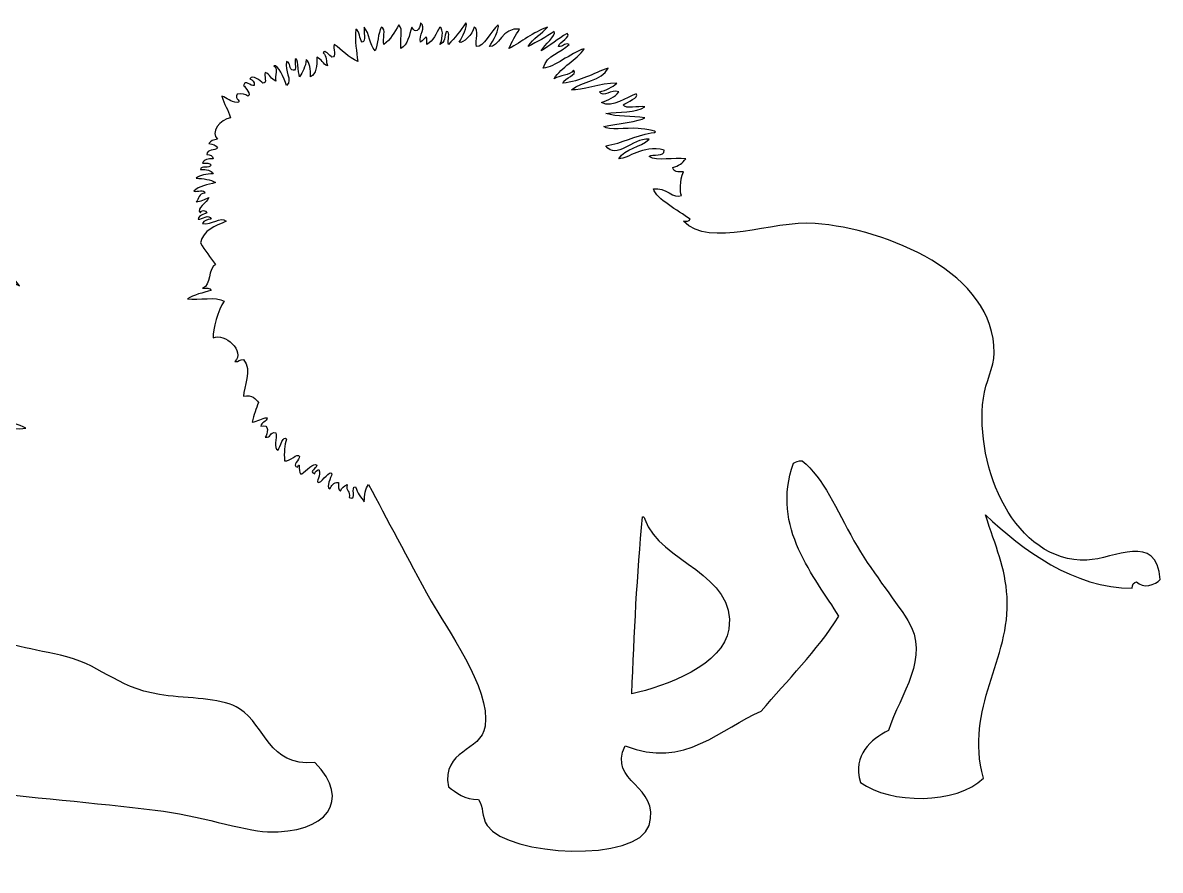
# Model space of a CAD drawing. Header units: centimetres. Extents: x -64 to 65, y -66 to 66.
# Drawn here: x 38.03 to 44.93, y 0.46 to 5.6 of the extents above; entities that cross this region are included whole.
import ezdxf

# ---------------------------------------------------------------- set-up
doc = ezdxf.new("R2010")
doc.units = ezdxf.units.CM
doc.header["$MEASUREMENT"] = 0
doc.layers.add('Layer 1', color=7, linetype='Continuous')

msp = doc.modelspace()

# ---------------------------------------------------------------- linework, layer by layer
at = {"layer": 'Layer 1'}
for points, knots in [([(39.85091, 5.42084), (39.85504, 5.44867), (39.89142, 5.40213), (39.90327, 5.39465), (39.90327, 5.39465), (39.93222, 5.39632), (39.90885, 5.45021), (39.91639, 5.47323), (39.91639, 5.47323), (39.96486, 5.43875), (40.00331, 5.3943), (40.06046, 5.36848), (40.06046, 5.36848), (40.05287, 5.43074), (40.04154, 5.48926), (40.04739, 5.56496), (40.04739, 5.56496), (40.07554, 5.55387), (40.06848, 5.50749), (40.08665, 5.48635), (40.08665, 5.48635), (40.11594, 5.49199), (40.09192, 5.55088), (40.09972, 5.57803), (40.09972, 5.57803), (40.13031, 5.53874), (40.13258, 5.47116), (40.16526, 5.43394), (40.16526, 5.43394), (40.18608, 5.47418), (40.18029, 5.54115), (40.20452, 5.57803), (40.20452, 5.57803), (40.23407, 5.56827), (40.20963, 5.50453), (40.21764, 5.47323), (40.21764, 5.47323), (40.25889, 5.50186), (40.28394, 5.5466), (40.30927, 5.59113), (40.30927, 5.59113), (40.3393, 5.56872), (40.31414, 5.49117), (40.32239, 5.44706), (40.32239, 5.44706), (40.36311, 5.47185), (40.37308, 5.52736), (40.38787, 5.57806), (40.38787, 5.57806), (40.40711, 5.5366), (40.44047, 5.55763), (40.44026, 5.60425), (40.44026, 5.60425), (40.48037, 5.57581), (40.42775, 5.53048), (40.44026, 5.48635), (40.44026, 5.48635), (40.47069, 5.5041), (40.48249, 5.55308), (40.47952, 5.47323), (40.47952, 5.47323), (40.51947, 5.49445), (40.53532, 5.53972), (40.55813, 5.57803), (40.55813, 5.57803), (40.5852, 5.56676), (40.57197, 5.48683), (40.55813, 5.47323), (40.55813, 5.47323), (40.58985, 5.4808), (40.58729, 5.52271), (40.59745, 5.55184), (40.59745, 5.55184), (40.62634, 5.55017), (40.60298, 5.49625), (40.61052, 5.47323), (40.61052, 5.47323), (40.65113, 5.51122), (40.68431, 5.5566), (40.71532, 5.60423), (40.71532, 5.60423), (40.7336, 5.58505), (40.69185, 5.5148), (40.67606, 5.48633), (40.67606, 5.48633), (40.69699, 5.47477), (40.7575, 5.53533), (40.76774, 5.57801), (40.76774, 5.57801), (40.7974, 5.56407), (40.77271, 5.49567), (40.78081, 5.46011), (40.78081, 5.46011), (40.82343, 5.45278), (40.86918, 5.55486), (40.91181, 5.59108), (40.91181, 5.59108), (40.92298, 5.57047), (40.88133, 5.49104), (40.85942, 5.46011), (40.85942, 5.46011), (40.9139, 5.44958), (40.93848, 5.58166), (41.04278, 5.56491), (41.04278, 5.56491), (41.01616, 5.53038), (40.99777, 5.48768), (40.9773, 5.44701), (40.9773, 5.44701), (41.05765, 5.48889), (41.12216, 5.5466), (41.21304, 5.57801), (41.21304, 5.57801), (41.17677, 5.5357), (41.12327, 5.51059), (41.09517, 5.46011), (41.09517, 5.46011), (41.14978, 5.48847), (41.20394, 5.51723), (41.25231, 5.55179), (41.25231, 5.55179), (41.2662, 5.52422), (41.19333, 5.47149), (41.17376, 5.43389), (41.17376, 5.43389), (41.22961, 5.46532), (41.27449, 5.50776), (41.3309, 5.53867), (41.3309, 5.53867), (41.3591, 5.51801), (41.28259, 5.49181), (41.27851, 5.46009), (41.27851, 5.46009), (41.31007, 5.45475), (41.30703, 5.48403), (41.34405, 5.47319), (41.34405, 5.47319), (41.29465, 5.42213), (41.2067, 5.40972), (41.18686, 5.3291), (41.18686, 5.3291), (41.25409, 5.33193), (41.34958, 5.41948), (41.43573, 5.447), (41.43573, 5.447), (41.38736, 5.37315), (41.29844, 5.33979), (41.25232, 5.26362), (41.25232, 5.26362), (41.28605, 5.28661), (41.34694, 5.28254), (41.37024, 5.31601), (41.37024, 5.31601), (41.40016, 5.28939), (41.3132, 5.26902), (41.3047, 5.2374), (41.3047, 5.2374), (41.41553, 5.24883), (41.48954, 5.29704), (41.57976, 5.32908), (41.57976, 5.32908), (41.54105, 5.24992), (41.42426, 5.24886), (41.35709, 5.19811), (41.35709, 5.19811), (41.41786, 5.19001), (41.53394, 5.23944), (41.63215, 5.2374), (41.63215, 5.2374), (41.60477, 5.2124), (41.56958, 5.19517), (41.52735, 5.18501), (41.52735, 5.18501), (41.55468, 5.14598), (41.59625, 5.20242), (41.64527, 5.18501), (41.64527, 5.18501), (41.62164, 5.15186), (41.58092, 5.1358), (41.54047, 5.11953), (41.54047, 5.11953), (41.61048, 5.08482), (41.69028, 5.15281), (41.75002, 5.17192), (41.75002, 5.17192), (41.77426, 5.15102), (41.69483, 5.12302), (41.67141, 5.10641), (41.67141, 5.10641), (41.68961, 5.07654), (41.76256, 5.10152), (41.80241, 5.09331), (41.80241, 5.09331), (41.74883, 5.05524), (41.64676, 5.0655), (41.56667, 5.05402), (41.56667, 5.05402), (41.63157, 5.03161), (41.72672, 5.03947), (41.80241, 5.02785), (41.80241, 5.02785), (41.7777, 5.00422), (41.62863, 4.99226), (41.55354, 4.97546), (41.55354, 4.97546), (41.5859, 4.94694), (41.68729, 4.9693), (41.76309, 4.96236), (41.76309, 4.96236), (41.8032, 4.95868), (41.92081, 4.94143), (41.8417, 4.93617), (41.8417, 4.93617), (41.74134, 4.9186), (41.66797, 4.87415), (41.56667, 4.85756), (41.56667, 4.85756), (41.63379, 4.76615), (41.72283, 4.90593), (41.82861, 4.89685), (41.82861, 4.89685), (41.77844, 4.84661), (41.68179, 4.8428), (41.64525, 4.77898), (41.64525, 4.77898), (41.70576, 4.77803), (41.78421, 4.86494), (41.92028, 4.83139), (41.92028, 4.83139), (41.9242, 4.78376), (41.85046, 4.81387), (41.8286, 4.79207), (41.8286, 4.79207), (41.87686, 4.7618), (41.98121, 4.78755), (42.05122, 4.77897), (42.05122, 4.77897), (42.03397, 4.75262), (42.00823, 4.73465), (41.97267, 4.72661), (41.97267, 4.72661), (41.97458, 4.69796), (42.00564, 4.69848), (42.03815, 4.70042), (42.03815, 4.70042), (42.01201, 4.64221), (42.01852, 4.57649), (42.02503, 4.55635), (42.02503, 4.55635), (41.97981, 4.52904), (41.93139, 4.6107), (41.8548, 4.59564), (41.8548, 4.59564), (41.87536, 4.53307), (42.00416, 4.4657), (42.07742, 4.41226), (42.07742, 4.41226), (42.0753, 4.39691), (42.05355, 4.4012), (42.03816, 4.39914), (42.03816, 4.39914), (42.20173, 4.23208), (42.57167, 4.4065), (42.83712, 4.38604), (42.83712, 4.38604), (43.2699, 4.35268), (43.92977, 4.08584), (43.92424, 3.60017), (43.92424, 3.60017), (43.92316, 3.50907), (43.87193, 3.42726), (43.8587, 3.32511), (43.8587, 3.32511), (43.80404, 2.90342), (44.04928, 2.32752), (44.4874, 2.34276), (44.4874, 2.34276), (44.65348, 2.34855), (44.91253, 2.51659), (44.93275, 2.22489), (44.93275, 2.22489), (44.90277, 2.19028), (44.82681, 2.16787), (44.78868, 2.21179), (44.78868, 2.21179), (44.77257, 2.20605), (44.76175, 2.19502), (44.76249, 2.17247), (44.76249, 2.17247), (44.40829, 2.17168), (44.09643, 2.40525), (43.87185, 2.61782), (43.87185, 2.61782), (43.93408, 2.42092), (43.99152, 2.30008), (44.00279, 2.12009), (44.00279, 2.12009), (44.02666, 1.73933), (43.74233, 1.44876), (43.85872, 1.01987), (43.85872, 1.01987), (43.69904, 0.8575), (43.29047, 0.86168), (43.11215, 0.99368), (43.11215, 0.99368), (43.06228, 1.15981), (43.17639, 1.2562), (43.28244, 1.30803), (43.28244, 1.30803), (43.35499, 1.53126), (43.53943, 1.75338), (43.40036, 1.97602), (43.40036, 1.97602), (43.31194, 2.11744), (43.17277, 2.28061), (43.07289, 2.4606), (43.07289, 2.4606), (42.96835, 2.64893), (42.88617, 2.84372), (42.75854, 2.94521), (42.75854, 2.94521), (42.73116, 2.95077), (42.72385, 2.93627), (42.70615, 2.93211), (42.70615, 2.93211), (42.56449, 2.53801), (42.83812, 2.24028), (42.98121, 2.00221), (42.98121, 2.00221), (42.84633, 1.78779), (42.66876, 1.61605), (42.50972, 1.42589), (42.50972, 1.42589), (42.27551, 1.32897), (42.03852, 1.06746), (41.68451, 1.21631), (41.68451, 1.21631), (41.57254, 0.99107), (41.90306, 0.97842), (41.82863, 0.7317), (41.82863, 0.7317), (41.76087, 0.50717), (40.97519, 0.54263), (40.84626, 0.7317), (40.84626, 0.7317), (40.80885, 0.78663), (40.82599, 0.84735), (40.79387, 0.88889), (40.79387, 0.88889), (40.70722, 0.8895), (40.66018, 0.92982), (40.61051, 0.96747), (40.61051, 0.96747), (40.56881, 1.19467), (40.80921, 1.17676), (40.83318, 1.33421), (40.83318, 1.33421), (40.86842, 1.56583), (40.59201, 1.93839), (40.50571, 2.09386), (40.50571, 2.09386), (40.35622, 2.36318), (40.23684, 2.59464), (40.1259, 2.80112), (40.1259, 2.80112), (40.10648, 2.77688), (40.10084, 2.73889), (40.09971, 2.69637), (40.09971, 2.69637), (40.07899, 2.72365), (40.05703, 2.74971), (40.04735, 2.78802), (40.04735, 2.78802), (40.0101, 2.79032), (40.06317, 2.70237), (40.00803, 2.72254), (40.00803, 2.72254), (40.01753, 2.76262), (39.98543, 2.76106), (39.99496, 2.80112), (39.99496, 2.80112), (39.9761, 2.79379), (39.96297, 2.78069), (39.95564, 2.76186), (39.95564, 2.76186), (39.93786, 2.76591), (39.94479, 2.79467), (39.94257, 2.81422), (39.94257, 2.81422), (39.90981, 2.81644), (39.90159, 2.79409), (39.89018, 2.77496), (39.89018, 2.77496), (39.86367, 2.78565), (39.89846, 2.84396), (39.90325, 2.86664), (39.90325, 2.86664), (39.88661, 2.89082), (39.8507, 2.82402), (39.8247, 2.81425), (39.8247, 2.81425), (39.79959, 2.81573), (39.84005, 2.85814), (39.8247, 2.89286), (39.8247, 2.89286), (39.81303, 2.88704), (39.80123, 2.88132), (39.79851, 2.86667), (39.79851, 2.86667), (39.75835, 2.87953), (39.81354, 2.9016), (39.81158, 2.91906), (39.81158, 2.91906), (39.79618, 2.93782), (39.74363, 2.88297), (39.7199, 2.86667), (39.7199, 2.86667), (39.69267, 2.85495), (39.71633, 2.95589), (39.69371, 2.90596), (39.69371, 2.90596), (39.65815, 2.91787), (39.70705, 2.95184), (39.70683, 2.97147), (39.70683, 2.97147), (39.69045, 2.99952), (39.65315, 2.93885), (39.6151, 2.94522), (39.6151, 2.94522), (39.61251, 2.99586), (39.61462, 3.04174), (39.62822, 3.07622), (39.62822, 3.07622), (39.60795, 3.10816), (39.59049, 3.02764), (39.57583, 3.01074), (39.57583, 3.01074), (39.54628, 3.0205), (39.57072, 3.08419), (39.56271, 3.11554), (39.56271, 3.11554), (39.52241, 3.12528), (39.53755, 3.07956), (39.49723, 3.08932), (39.49723, 3.08932), (39.51366, 3.10456), (39.52721, 3.17478), (39.47104, 3.15483), (39.47104, 3.15483), (39.4749, 3.18153), (39.50649, 3.18049), (39.51036, 3.20719), (39.51036, 3.20719), (39.47327, 3.20502), (39.45578, 3.18319), (39.41863, 3.18102), (39.41863, 3.18102), (39.4285, 3.22359), (39.44234, 3.26209), (39.45795, 3.29889), (39.45795, 3.29889), (39.43755, 3.32217), (39.42109, 3.34937), (39.36627, 3.33818), (39.36627, 3.33818), (39.36675, 3.39028), (39.42212, 3.49497), (39.36627, 3.56083), (39.36627, 3.56083), (39.34275, 3.5625), (39.33862, 3.54482), (39.31388, 3.54773), (39.31388, 3.54773), (39.37947, 3.60813), (39.25083, 3.72595), (39.18294, 3.6918), (39.18294, 3.6918), (39.17802, 3.74067), (39.21189, 3.86341), (39.24842, 3.91447), (39.24842, 3.91447), (39.20011, 3.94479), (39.09576, 3.91902), (39.02575, 3.92762), (39.02575, 3.92762), (39.06414, 3.95463), (39.12015, 3.96413), (39.16982, 3.97998), (39.16982, 3.97998), (39.1658, 3.99773), (39.13701, 3.99088), (39.11743, 3.99308), (39.11743, 3.99308), (39.17376, 4.01097), (39.14775, 4.11114), (39.19604, 4.13717), (39.19604, 4.13717), (39.16339, 4.17874), (39.13347, 4.22305), (39.10436, 4.26814), (39.10436, 4.26814), (39.12156, 4.34696), (39.19501, 4.36955), (39.2615, 4.39911), (39.2615, 4.39911), (39.22605, 4.43369), (39.17458, 4.37315), (39.11743, 4.38601), (39.11743, 4.38601), (39.12606, 4.4036), (39.14545, 4.41038), (39.16982, 4.4122), (39.16982, 4.4122), (39.15659, 4.44906), (39.1142, 4.4086), (39.09121, 4.4122), (39.09121, 4.4122), (39.09489, 4.43913), (39.12619, 4.43831), (39.1436, 4.45149), (39.1436, 4.45149), (39.14061, 4.46816), (39.10452, 4.46866), (39.10434, 4.45149), (39.10434, 4.45149), (39.07582, 4.47668), (39.14686, 4.51301), (39.15673, 4.54317), (39.15673, 4.54317), (39.13223, 4.53269), (39.10868, 4.52129), (39.07812, 4.51698), (39.07812, 4.51698), (39.09765, 4.53233), (39.09352, 4.5714), (39.13051, 4.56937), (39.13051, 4.56937), (39.13273, 4.59776), (39.08405, 4.5753), (39.06497, 4.58244), (39.06497, 4.58244), (39.09421, 4.61435), (39.15048, 4.61919), (39.19597, 4.63483), (39.19597, 4.63483), (39.16755, 4.65444), (39.12223, 4.65716), (39.0781, 4.66102), (39.0781, 4.66102), (39.10228, 4.68047), (39.14028, 4.6861), (39.1829, 4.68721), (39.1829, 4.68721), (39.17081, 4.71007), (39.14186, 4.71613), (39.10429, 4.7134), (39.10429, 4.7134), (39.1076, 4.7406), (39.16181, 4.71697), (39.16977, 4.73959), (39.16977, 4.73959), (39.16575, 4.75734), (39.13696, 4.75044), (39.11738, 4.75269), (39.11738, 4.75269), (39.12849, 4.77211), (39.15035, 4.78084), (39.18292, 4.77886), (39.18292, 4.77886), (39.17718, 4.79497), (39.16612, 4.80577), (39.1436, 4.80505), (39.1436, 4.80505), (39.14495, 4.83865), (39.19239, 4.82611), (39.20908, 4.84434), (39.20908, 4.84434), (39.20045, 4.86193), (39.18106, 4.86873), (39.15672, 4.87056), (39.15672, 4.87056), (39.16529, 4.88813), (39.18469, 4.89493), (39.20908, 4.89673), (39.20908, 4.89673), (39.16267, 4.93581), (39.22448, 5.01936), (39.28769, 5.02773), (39.28769, 5.02773), (39.27425, 5.07541), (39.24644, 5.10872), (39.2353, 5.1587), (39.2353, 5.1587), (39.26811, 5.14783), (39.28671, 5.12282), (39.32698, 5.11941), (39.32698, 5.11941), (39.36077, 5.12259), (39.30899, 5.14195), (39.32698, 5.1718), (39.32698, 5.1718), (39.35735, 5.17595), (39.37725, 5.16968), (39.39252, 5.1587), (39.39252, 5.1587), (39.41623, 5.16262), (39.37924, 5.21379), (39.36633, 5.22421), (39.36633, 5.22421), (39.37739, 5.26257), (39.4085, 5.21635), (39.43181, 5.22421), (39.43181, 5.22421), (39.43237, 5.24659), (39.42205, 5.2581), (39.40562, 5.26347), (39.40562, 5.26347), (39.41993, 5.29355), (39.46991, 5.25043), (39.48423, 5.23728), (39.48423, 5.23728), (39.51265, 5.23506), (39.49018, 5.28371), (39.4973, 5.30279), (39.4973, 5.30279), (39.52773, 5.29393), (39.53238, 5.25924), (39.56278, 5.2504), (39.56278, 5.2504), (39.55497, 5.27755), (39.579, 5.33644), (39.54971, 5.3421), (39.54971, 5.3421), (39.57535, 5.35406), (39.61395, 5.26706), (39.62832, 5.22423), (39.62832, 5.22423), (39.66748, 5.26005), (39.6108, 5.31078), (39.62832, 5.3683), (39.62832, 5.3683), (39.65525, 5.36468), (39.64062, 5.31948), (39.66758, 5.31591), (39.66758, 5.31591), (39.696, 5.31369), (39.67353, 5.36234), (39.6807, 5.38139), (39.6807, 5.38139), (39.69853, 5.40676), (39.69615, 5.30172), (39.70689, 5.27661), (39.70689, 5.27661), (39.72462, 5.30688), (39.74451, 5.335), (39.74615, 5.38139), (39.74615, 5.38139), (39.76888, 5.36043), (39.77451, 5.32241), (39.77234, 5.27661), (39.77234, 5.27661), (39.8079, 5.29346), (39.81203, 5.3417), (39.8116, 5.39448), (39.8116, 5.39448), (39.84203, 5.38562), (39.84668, 5.35096), (39.87714, 5.34212), (39.87714, 5.34212), (39.86511, 5.36522), (39.87255, 5.40763), (39.85091, 5.42084)], [0, 0, 0, 0, 0.0059172, 0.0059172, 0.0059172, 0.0059172, 0.0118343, 0.0118343, 0.0118343, 0.0118343, 0.0177515, 0.0177515, 0.0177515, 0.0177515, 0.0236686, 0.0236686, 0.0236686, 0.0236686, 0.0295858, 0.0295858, 0.0295858, 0.0295858, 0.035503, 0.035503, 0.035503, 0.035503, 0.0414201, 0.0414201, 0.0414201, 0.0414201, 0.0473373, 0.0473373, 0.0473373, 0.0473373, 0.0532544, 0.0532544, 0.0532544, 0.0532544, 0.0591716, 0.0591716, 0.0591716, 0.0591716, 0.0650888, 0.0650888, 0.0650888, 0.0650888, 0.0710059, 0.0710059, 0.0710059, 0.0710059, 0.0769231, 0.0769231, 0.0769231, 0.0769231, 0.0828402, 0.0828402, 0.0828402, 0.0828402, 0.0887574, 0.0887574, 0.0887574, 0.0887574, 0.0946746, 0.0946746, 0.0946746, 0.0946746, 0.1005917, 0.1005917, 0.1005917, 0.1005917, 0.1065089, 0.1065089, 0.1065089, 0.1065089, 0.112426, 0.112426, 0.112426, 0.112426, 0.1183432, 0.1183432, 0.1183432, 0.1183432, 0.1242604, 0.1242604, 0.1242604, 0.1242604, 0.1301775, 0.1301775, 0.1301775, 0.1301775, 0.1360947, 0.1360947, 0.1360947, 0.1360947, 0.1420118, 0.1420118, 0.1420118, 0.1420118, 0.147929, 0.147929, 0.147929, 0.147929, 0.1538462, 0.1538462, 0.1538462, 0.1538462, 0.1597633, 0.1597633, 0.1597633, 0.1597633, 0.1656805, 0.1656805, 0.1656805, 0.1656805, 0.1715976, 0.1715976, 0.1715976, 0.1715976, 0.1775148, 0.1775148, 0.1775148, 0.1775148, 0.183432, 0.183432, 0.183432, 0.183432, 0.1893491, 0.1893491, 0.1893491, 0.1893491, 0.1952663, 0.1952663, 0.1952663, 0.1952663, 0.2011834, 0.2011834, 0.2011834, 0.2011834, 0.2071006, 0.2071006, 0.2071006, 0.2071006, 0.2130178, 0.2130178, 0.2130178, 0.2130178, 0.2189349, 0.2189349, 0.2189349, 0.2189349, 0.2248521, 0.2248521, 0.2248521, 0.2248521, 0.2307692, 0.2307692, 0.2307692, 0.2307692, 0.2366864, 0.2366864, 0.2366864, 0.2366864, 0.2426036, 0.2426036, 0.2426036, 0.2426036, 0.2485207, 0.2485207, 0.2485207, 0.2485207, 0.2544379, 0.2544379, 0.2544379, 0.2544379, 0.260355, 0.260355, 0.260355, 0.260355, 0.2662722, 0.2662722, 0.2662722, 0.2662722, 0.2721893, 0.2721893, 0.2721893, 0.2721893, 0.2781065, 0.2781065, 0.2781065, 0.2781065, 0.2840237, 0.2840237, 0.2840237, 0.2840237, 0.2899408, 0.2899408, 0.2899408, 0.2899408, 0.295858, 0.295858, 0.295858, 0.295858, 0.3017751, 0.3017751, 0.3017751, 0.3017751, 0.3076923, 0.3076923, 0.3076923, 0.3076923, 0.3136095, 0.3136095, 0.3136095, 0.3136095, 0.3195266, 0.3195266, 0.3195266, 0.3195266, 0.3254438, 0.3254438, 0.3254438, 0.3254438, 0.3313609, 0.3313609, 0.3313609, 0.3313609, 0.3372781, 0.3372781, 0.3372781, 0.3372781, 0.3431953, 0.3431953, 0.3431953, 0.3431953, 0.3491124, 0.3491124, 0.3491124, 0.3491124, 0.3550296, 0.3550296, 0.3550296, 0.3550296, 0.3609467, 0.3609467, 0.3609467, 0.3609467, 0.3668639, 0.3668639, 0.3668639, 0.3668639, 0.3727811, 0.3727811, 0.3727811, 0.3727811, 0.3786982, 0.3786982, 0.3786982, 0.3786982, 0.3846154, 0.3846154, 0.3846154, 0.3846154, 0.3905325, 0.3905325, 0.3905325, 0.3905325, 0.3964497, 0.3964497, 0.3964497, 0.3964497, 0.4023669, 0.4023669, 0.4023669, 0.4023669, 0.408284, 0.408284, 0.408284, 0.408284, 0.4142012, 0.4142012, 0.4142012, 0.4142012, 0.4201183, 0.4201183, 0.4201183, 0.4201183, 0.4260355, 0.4260355, 0.4260355, 0.4260355, 0.4319527, 0.4319527, 0.4319527, 0.4319527, 0.4378698, 0.4378698, 0.4378698, 0.4378698, 0.443787, 0.443787, 0.443787, 0.443787, 0.4497041, 0.4497041, 0.4497041, 0.4497041, 0.4556213, 0.4556213, 0.4556213, 0.4556213, 0.4615385, 0.4615385, 0.4615385, 0.4615385, 0.4674556, 0.4674556, 0.4674556, 0.4674556, 0.4733728, 0.4733728, 0.4733728, 0.4733728, 0.4792899, 0.4792899, 0.4792899, 0.4792899, 0.4852071, 0.4852071, 0.4852071, 0.4852071, 0.4911243, 0.4911243, 0.4911243, 0.4911243, 0.4970414, 0.4970414, 0.4970414, 0.4970414, 0.5029586, 0.5029586, 0.5029586, 0.5029586, 0.5088757, 0.5088757, 0.5088757, 0.5088757, 0.5147929, 0.5147929, 0.5147929, 0.5147929, 0.5207101, 0.5207101, 0.5207101, 0.5207101, 0.5266272, 0.5266272, 0.5266272, 0.5266272, 0.5325444, 0.5325444, 0.5325444, 0.5325444, 0.5384615, 0.5384615, 0.5384615, 0.5384615, 0.5443787, 0.5443787, 0.5443787, 0.5443787, 0.5502959, 0.5502959, 0.5502959, 0.5502959, 0.556213, 0.556213, 0.556213, 0.556213, 0.5621302, 0.5621302, 0.5621302, 0.5621302, 0.5680473, 0.5680473, 0.5680473, 0.5680473, 0.5739645, 0.5739645, 0.5739645, 0.5739645, 0.5798817, 0.5798817, 0.5798817, 0.5798817, 0.5857988, 0.5857988, 0.5857988, 0.5857988, 0.591716, 0.591716, 0.591716, 0.591716, 0.5976331, 0.5976331, 0.5976331, 0.5976331, 0.6035503, 0.6035503, 0.6035503, 0.6035503, 0.6094675, 0.6094675, 0.6094675, 0.6094675, 0.6153846, 0.6153846, 0.6153846, 0.6153846, 0.6213018, 0.6213018, 0.6213018, 0.6213018, 0.6272189, 0.6272189, 0.6272189, 0.6272189, 0.6331361, 0.6331361, 0.6331361, 0.6331361, 0.6390533, 0.6390533, 0.6390533, 0.6390533, 0.6449704, 0.6449704, 0.6449704, 0.6449704, 0.6508876, 0.6508876, 0.6508876, 0.6508876, 0.6568047, 0.6568047, 0.6568047, 0.6568047, 0.6627219, 0.6627219, 0.6627219, 0.6627219, 0.6686391, 0.6686391, 0.6686391, 0.6686391, 0.6745562, 0.6745562, 0.6745562, 0.6745562, 0.6804734, 0.6804734, 0.6804734, 0.6804734, 0.6863905, 0.6863905, 0.6863905, 0.6863905, 0.6923077, 0.6923077, 0.6923077, 0.6923077, 0.6982249, 0.6982249, 0.6982249, 0.6982249, 0.704142, 0.704142, 0.704142, 0.704142, 0.7100592, 0.7100592, 0.7100592, 0.7100592, 0.7159763, 0.7159763, 0.7159763, 0.7159763, 0.7218935, 0.7218935, 0.7218935, 0.7218935, 0.7278107, 0.7278107, 0.7278107, 0.7278107, 0.7337278, 0.7337278, 0.7337278, 0.7337278, 0.739645, 0.739645, 0.739645, 0.739645, 0.7455621, 0.7455621, 0.7455621, 0.7455621, 0.7514793, 0.7514793, 0.7514793, 0.7514793, 0.7573964, 0.7573964, 0.7573964, 0.7573964, 0.7633136, 0.7633136, 0.7633136, 0.7633136, 0.7692308, 0.7692308, 0.7692308, 0.7692308, 0.7751479, 0.7751479, 0.7751479, 0.7751479, 0.7810651, 0.7810651, 0.7810651, 0.7810651, 0.7869822, 0.7869822, 0.7869822, 0.7869822, 0.7928994, 0.7928994, 0.7928994, 0.7928994, 0.7988166, 0.7988166, 0.7988166, 0.7988166, 0.8047337, 0.8047337, 0.8047337, 0.8047337, 0.8106509, 0.8106509, 0.8106509, 0.8106509, 0.816568, 0.816568, 0.816568, 0.816568, 0.8224852, 0.8224852, 0.8224852, 0.8224852, 0.8284024, 0.8284024, 0.8284024, 0.8284024, 0.8343195, 0.8343195, 0.8343195, 0.8343195, 0.8402367, 0.8402367, 0.8402367, 0.8402367, 0.8461538, 0.8461538, 0.8461538, 0.8461538, 0.852071, 0.852071, 0.852071, 0.852071, 0.8579882, 0.8579882, 0.8579882, 0.8579882, 0.8639053, 0.8639053, 0.8639053, 0.8639053, 0.8698225, 0.8698225, 0.8698225, 0.8698225, 0.8757396, 0.8757396, 0.8757396, 0.8757396, 0.8816568, 0.8816568, 0.8816568, 0.8816568, 0.887574, 0.887574, 0.887574, 0.887574, 0.8934911, 0.8934911, 0.8934911, 0.8934911, 0.8994083, 0.8994083, 0.8994083, 0.8994083, 0.9053254, 0.9053254, 0.9053254, 0.9053254, 0.9112426, 0.9112426, 0.9112426, 0.9112426, 0.9171598, 0.9171598, 0.9171598, 0.9171598, 0.9230769, 0.9230769, 0.9230769, 0.9230769, 0.9289941, 0.9289941, 0.9289941, 0.9289941, 0.9349112, 0.9349112, 0.9349112, 0.9349112, 0.9408284, 0.9408284, 0.9408284, 0.9408284, 0.9467456, 0.9467456, 0.9467456, 0.9467456, 0.9526627, 0.9526627, 0.9526627, 0.9526627, 0.9585799, 0.9585799, 0.9585799, 0.9585799, 0.964497, 0.964497, 0.964497, 0.964497, 0.9704142, 0.9704142, 0.9704142, 0.9704142, 0.9763314, 0.9763314, 0.9763314, 0.9763314, 0.9822485, 0.9822485, 0.9822485, 0.9822485, 0.9881657, 0.9881657, 0.9881657, 0.9881657, 1, 1, 1, 1]), ([(36.8531, 4.78097), (36.87279, 4.875), (36.80473, 4.99438), (36.80071, 5.10839), (36.80071, 5.10839), (36.82262, 5.07791), (36.83492, 5.03783), (36.84003, 4.99052), (36.84003, 4.99052), (36.88004, 5.04423), (36.82934, 5.11908), (36.84003, 5.18697), (36.84003, 5.18697), (36.86654, 5.12614), (36.88358, 5.0559), (36.89242, 4.97739), (36.89242, 4.97739), (36.92735, 5.02102), (36.91308, 5.11392), (36.93168, 5.17387), (36.93168, 5.17387), (36.96187, 5.13857), (36.93634, 5.04753), (36.94475, 4.99051), (36.94475, 4.99051), (36.97809, 5.01829), (36.97626, 5.08124), (36.98407, 5.13458), (36.98407, 5.13458), (37.02452, 5.06314), (36.97156, 4.97273), (36.98407, 4.88571), (36.98407, 4.88571), (37.01812, 4.93461), (37.02185, 5.01382), (37.03646, 5.08216), (37.03646, 5.08216), (37.06996, 5.02636), (37.01791, 4.94386), (37.03646, 4.85949), (37.03646, 4.85949), (37.08043, 4.929), (37.08342, 5.03954), (37.10194, 5.13455), (37.10194, 5.13455), (37.12514, 5.16948), (37.11149, 5.05779), (37.11501, 5.02975), (37.11501, 5.02975), (37.13533, 5.0488), (37.1425, 5.08084), (37.1412, 5.12145), (37.1412, 5.12145), (37.16993, 5.0357), (37.11913, 4.91669), (37.11501, 4.8202), (37.11501, 4.8202), (37.17129, 4.90807), (37.20616, 5.01724), (37.24601, 5.12145), (37.24601, 5.12145), (37.27649, 5.0943), (37.2394, 5.02406), (37.23294, 4.99048), (37.23294, 4.99048), (37.27432, 5.02326), (37.29186, 5.07996), (37.31149, 5.13455), (37.31149, 5.13455), (37.338, 5.12383), (37.30321, 5.06549), (37.29842, 5.04285), (37.29842, 5.04285), (37.31197, 5.01764), (37.35036, 5.07722), (37.3639, 5.09524), (37.3639, 5.09524), (37.38086, 5.05169), (37.29424, 4.99933), (37.28529, 4.9381), (37.28529, 4.9381), (37.33035, 4.98909), (37.37469, 5.04081), (37.41629, 5.09524), (37.41629, 5.09524), (37.40343, 5.01192), (37.30307, 4.90294), (37.246, 4.82018), (37.246, 4.82018), (37.28942, 4.82481), (37.30283, 4.85942), (37.32461, 4.88569), (37.32461, 4.88569), (37.34646, 4.86717), (37.29252, 4.81378), (37.28529, 4.78091), (37.28529, 4.78091), (37.34932, 4.83478), (37.39509, 4.90685), (37.44248, 4.97736), (37.44248, 4.97736), (37.41473, 4.86094), (37.26973, 4.7485), (37.27219, 4.55823), (37.27219, 4.55823), (37.34381, 4.70052), (37.39983, 4.85845), (37.50793, 4.96429), (37.50793, 4.96429), (37.51904, 4.90486), (37.44872, 4.81411), (37.41625, 4.75469), (37.41625, 4.75469), (37.4653, 4.76271), (37.53754, 4.86031), (37.58654, 4.91191), (37.58654, 4.91191), (37.59797, 4.86518), (37.50902, 4.80631), (37.48174, 4.75469), (37.48174, 4.75469), (37.52288, 4.76189), (37.60639, 4.83944), (37.65203, 4.88569), (37.65203, 4.88569), (37.67007, 4.85394), (37.59266, 4.80581), (37.57342, 4.76779), (37.57342, 4.76779), (37.61022, 4.7834), (37.64877, 4.79726), (37.69129, 4.80708), (37.69129, 4.80708), (37.64628, 4.7735), (37.59382, 4.74739), (37.53415, 4.7285), (37.53415, 4.7285), (37.55952, 4.6872), (37.69555, 4.7689), (37.67822, 4.7285), (37.67822, 4.7285), (37.61305, 4.71945), (37.57538, 4.68289), (37.50793, 4.67611), (37.50793, 4.67611), (37.57468, 4.6533), (37.66972, 4.7149), (37.7568, 4.7154), (37.7568, 4.7154), (37.6506, 4.65134), (37.53706, 4.59459), (37.41625, 4.54511), (37.41625, 4.54511), (37.541, 4.54273), (37.68155, 4.63774), (37.80921, 4.67611), (37.80921, 4.67611), (37.78661, 4.62446), (37.71385, 4.62298), (37.69129, 4.57133), (37.69129, 4.57133), (37.73722, 4.57779), (37.77657, 4.59083), (37.83541, 4.58445), (37.83541, 4.58445), (37.80493, 4.56252), (37.76482, 4.55024), (37.71749, 4.54513), (37.71749, 4.54513), (37.73842, 4.50928), (37.81634, 4.5305), (37.84849, 4.50587), (37.84849, 4.50587), (37.83873, 4.47629), (37.77502, 4.50074), (37.74369, 4.49275), (37.74369, 4.49275), (37.81738, 4.44592), (37.82219, 4.41099), (37.90088, 4.37488), (37.90088, 4.37488), (37.88114, 4.35181), (37.81179, 4.38983), (37.78301, 4.40107), (37.78301, 4.40107), (37.76674, 4.36681), (37.85691, 4.32696), (37.88781, 4.29632), (37.88781, 4.29632), (37.8586, 4.29801), (37.82352, 4.23994), (37.82227, 4.25698), (37.82227, 4.25698), (37.85172, 4.19464), (37.94826, 4.08622), (38.00563, 4.00814), (38.00563, 4.00814), (37.92419, 4.04463), (37.83008, 4.18176), (37.7306, 4.24391), (37.7306, 4.24391), (37.77105, 4.18829), (37.80646, 4.12768), (37.8616, 4.08672), (37.8616, 4.08672), (37.82361, 4.06246), (37.77945, 4.14387), (37.74368, 4.16533), (37.74368, 4.16533), (37.76178, 4.10903), (37.85742, 4.01724), (37.91397, 3.95578), (37.91397, 3.95578), (37.85005, 3.95319), (37.73868, 4.01608), (37.6651, 4.04746), (37.6651, 4.04746), (37.67822, 3.93387), (37.93868, 3.95435), (37.95331, 3.79859), (37.95331, 3.79859), (37.92188, 3.82394), (37.91325, 3.87212), (37.86163, 3.87717), (37.86163, 3.87717), (37.83078, 3.85807), (37.87774, 3.80706), (37.90089, 3.79859), (37.90089, 3.79859), (37.87406, 3.78978), (37.80395, 3.84971), (37.75682, 3.86407), (37.75682, 3.86407), (37.77547, 3.79964), (37.91509, 3.74308), (37.92711, 3.62833), (37.92711, 3.62833), (37.89398, 3.66074), (37.84763, 3.67987), (37.82231, 3.72001), (37.82231, 3.72001), (37.79731, 3.70673), (37.84805, 3.65945), (37.86163, 3.64143), (37.86163, 3.64143), (37.84038, 3.60857), (37.79858, 3.66469), (37.7699, 3.66762), (37.7699, 3.66762), (37.80173, 3.63394), (37.83904, 3.60573), (37.8747, 3.57592), (37.8747, 3.57592), (37.86208, 3.55579), (37.79842, 3.59484), (37.7699, 3.60214), (37.7699, 3.60214), (37.80033, 3.56706), (37.83951, 3.54073), (37.88782, 3.52351), (37.88782, 3.52351), (37.86358, 3.4835), (37.82554, 3.53862), (37.78302, 3.52351), (37.78302, 3.52351), (37.81067, 3.49007), (37.84731, 3.46562), (37.88782, 3.44493), (37.88782, 3.44493), (37.86271, 3.40815), (37.8195, 3.46295), (37.78302, 3.45805), (37.78302, 3.45805), (37.82657, 3.41429), (37.87893, 3.37928), (37.94016, 3.35325), (37.94016, 3.35325), (37.92275, 3.32002), (37.88203, 3.37246), (37.84848, 3.36632), (37.84848, 3.36632), (37.82827, 3.35785), (37.87531, 3.30684), (37.8878, 3.28777), (37.8878, 3.28777), (37.86952, 3.25369), (37.81999, 3.29732), (37.79607, 3.30087), (37.79607, 3.30087), (37.83126, 3.2007), (37.95347, 3.1876), (38.04494, 3.14373), (38.04494, 3.14373), (37.94723, 3.12907), (37.78774, 3.1658), (37.70439, 3.20921), (37.70439, 3.20921), (37.70439, 3.18738), (37.70439, 3.16558), (37.70439, 3.14373), (37.70439, 3.14373), (37.79308, 3.08833), (37.89166, 3.04284), (37.97942, 2.98654), (37.97942, 2.98654), (37.88443, 2.98773), (37.75484, 3.06745), (37.63887, 3.09134), (37.63887, 3.09134), (37.67927, 3.02681), (37.86258, 2.99204), (37.95327, 2.93418), (37.95327, 2.93418), (37.92237, 2.89989), (37.87059, 2.95553), (37.82227, 2.94728), (37.82227, 2.94728), (37.80497, 2.95358), (37.8215, 2.88722), (37.83539, 2.88177), (37.83539, 2.88177), (37.76506, 2.84677), (37.76538, 2.99483), (37.69127, 2.99967), (37.69127, 2.99967), (37.68936, 2.90151), (37.82205, 2.82491), (37.90087, 2.76387), (37.90087, 2.76387), (37.8628, 2.75678), (37.77575, 2.81314), (37.73058, 2.84248), (37.73058, 2.84248), (37.69137, 2.83388), (37.74309, 2.81449), (37.73058, 2.79009), (37.73058, 2.79009), (37.69804, 2.78808), (37.69002, 2.8107), (37.66504, 2.81628), (37.66504, 2.81628), (37.68954, 2.77527), (37.70499, 2.72526), (37.73058, 2.68531), (37.73058, 2.68531), (37.70992, 2.65711), (37.68372, 2.73362), (37.65197, 2.7377), (37.65197, 2.7377), (37.6715, 2.70481), (37.68462, 2.66552), (37.71745, 2.646), (37.71745, 2.646), (37.68366, 2.6302), (37.64437, 2.72098), (37.59958, 2.7377), (37.59958, 2.7377), (37.61048, 2.70492), (37.63543, 2.68626), (37.63884, 2.646), (37.63884, 2.646), (37.63439, 2.58544), (37.59405, 2.67865), (37.56029, 2.67219), (37.56029, 2.67219), (37.54214, 2.65319), (37.58524, 2.58432), (37.58648, 2.54122), (37.58648, 2.54122), (37.5624, 2.56083), (37.55383, 2.59588), (37.52094, 2.60673), (37.52094, 2.60673), (37.52094, 2.56305), (37.56356, 2.56202), (37.56026, 2.51503), (37.56026, 2.51503), (37.52573, 2.52418), (37.53256, 2.57469), (37.49472, 2.58054), (37.49472, 2.58054), (37.54401, 2.49011), (37.56272, 2.36911), (37.62572, 2.29238), (37.62572, 2.29238), (37.57616, 2.21785), (37.68933, 2.0995), (37.6912, 1.99115), (37.6912, 1.99115), (37.67189, 1.99798), (37.65818, 2.01052), (37.63881, 2.01732), (37.63881, 2.01732), (37.63902, 1.96951), (37.67606, 1.95853), (37.6912, 1.92564), (37.6912, 1.92564), (37.71739, 1.92564), (37.74359, 1.92564), (37.76981, 1.92564), (37.76981, 1.92564), (37.91605, 1.8143), (38.0866, 1.80917), (38.29376, 1.75535), (38.29376, 1.75535), (38.51784, 1.69719), (38.61332, 1.55088), (38.90934, 1.51961), (38.90934, 1.51961), (39.06976, 1.50265), (39.24626, 1.50299), (39.34156, 1.44103), (39.34156, 1.44103), (39.50589, 1.33419), (39.51293, 1.09104), (39.79998, 1.11358), (39.79998, 1.11358), (40.02808, 0.88575), (39.86959, 0.67977), (39.51182, 0.69445), (39.51182, 0.69445), (39.36299, 0.70059), (39.09066, 0.79475), (38.83073, 0.82545), (38.83073, 0.82545), (38.10069, 0.91165), (37.24794, 0.96491), (36.59103, 1.12668), (36.59103, 1.12668), (36.48416, 1.469), (36.07462, 1.13123), (35.72658, 1.12668), (35.72658, 1.12668), (35.72669, 1.09191), (35.72161, 1.05191), (35.73965, 1.03503), (35.73965, 1.03503), (36.09342, 1.01331), (36.48173, 1.02611), (36.46008, 0.62897), (36.46008, 0.62897), (36.44733, 0.62865), (36.44989, 0.61296), (36.44696, 0.6028), (36.44696, 0.6028), (36.32827, 0.46045), (36.13777, 0.54086), (35.97547, 0.57658), (35.97547, 0.57658), (35.48887, 0.68376), (34.86898, 0.63886), (34.40374, 0.77306), (34.40374, 0.77306), (34.34913, 0.81444), (34.34638, 0.90781), (34.35135, 1.00883), (34.35135, 1.00883), (34.21099, 1.07805), (33.89923, 0.97584), (33.81433, 1.10053), (33.81433, 1.10053), (33.49982, 1.11175), (33.17835, 1.20139), (32.87128, 1.13979), (32.87128, 1.13979), (33.42955, 0.85751), (32.45157, 0.66055), (32.0461, 0.62899), (32.0461, 0.62899), (31.85716, 0.61425), (31.66809, 0.65452), (31.57461, 0.69447), (31.57461, 0.69447), (31.57673, 0.70971), (31.57173, 0.71781), (31.56154, 0.72066), (31.56154, 0.72066), (31.58355, 0.89346), (31.79652, 0.9899), (31.99376, 0.96953), (31.99376, 0.96953), (32.16585, 0.95178), (32.39812, 0.82607), (32.62246, 0.93024), (32.62246, 0.93024), (32.4907, 1.00181), (32.35359, 1.02094), (32.2295, 1.07431), (32.2295, 1.07431), (31.92642, 1.2047), (31.54955, 1.47187), (31.66628, 1.99114), (31.66628, 1.99114), (31.72094, 2.23442), (31.88488, 2.38915), (32.03302, 2.63291), (32.03302, 2.63291), (32.17431, 2.86543), (32.27488, 3.12339), (32.41283, 3.24852), (32.41283, 3.24852), (32.56047, 3.38245), (32.86603, 3.2963), (33.10704, 3.314), (33.10704, 3.314), (33.69124, 3.35699), (34.16336, 3.48368), (34.70494, 3.60218), (34.70494, 3.60218), (34.68787, 3.63314), (34.63414, 3.62742), (34.60019, 3.64144), (34.60019, 3.64144), (34.66933, 3.67269), (34.77677, 3.66565), (34.849, 3.69383), (34.849, 3.69383), (34.86223, 3.73323), (34.81984, 3.71703), (34.79661, 3.72), (34.79661, 3.72), (34.80079, 3.75077), (34.83717, 3.74932), (34.849, 3.77239), (34.849, 3.77239), (34.80762, 3.75707), (34.75944, 3.74845), (34.73113, 3.72), (34.73113, 3.72), (34.77629, 3.85285), (35.0063, 3.89341), (35.12409, 4.02125), (35.12409, 4.02125), (35.12002, 4.03906), (35.09128, 4.03212), (35.0717, 4.0344), (35.0717, 4.0344), (35.09641, 4.0498), (35.15769, 4.06155), (35.08477, 4.07366), (35.08477, 4.07366), (35.16264, 4.11806), (35.22844, 4.17452), (35.29437, 4.23082), (35.29437, 4.23082), (35.29659, 4.25924), (35.24791, 4.23677), (35.22889, 4.24394), (35.22889, 4.24394), (35.29665, 4.30712), (35.40232, 4.33244), (35.49083, 4.37491), (35.49083, 4.37491), (35.47466, 4.3937), (35.44577, 4.39973), (35.41222, 4.4011), (35.41222, 4.4011), (35.55221, 4.44444), (35.67897, 4.50111), (35.80518, 4.55826), (35.80518, 4.55826), (35.80338, 4.60448), (35.76766, 4.61684), (35.76586, 4.66304), (35.76586, 4.66304), (35.79314, 4.65537), (35.80819, 4.63552), (35.8314, 4.62378), (35.8314, 4.62378), (35.85082, 4.62947), (35.82624, 4.64053), (35.8314, 4.66304), (35.8314, 4.66304), (35.86654, 4.64584), (35.90101, 4.62788), (35.93615, 4.61065), (35.93615, 4.61065), (35.97536, 4.61928), (35.92364, 4.63867), (35.93615, 4.66304), (35.93615, 4.66304), (35.9837, 4.64947), (36.01497, 4.6196), (36.05402, 4.59756), (36.05402, 4.59756), (36.04399, 4.63989), (36.0178, 4.66609), (35.97547, 4.67614), (35.97547, 4.67614), (36.00637, 4.7104), (36.0581, 4.65476), (36.10641, 4.66304), (36.10641, 4.66304), (36.05614, 4.71757), (35.97282, 4.73903), (35.89686, 4.76782), (35.89686, 4.76782), (35.95584, 4.8088), (36.02248, 4.74546), (36.08022, 4.74163), (36.08022, 4.74163), (36.04471, 4.78034), (35.98957, 4.79942), (35.93615, 4.82021), (35.93615, 4.82021), (36.04844, 4.83884), (36.08112, 4.82153), (36.18502, 4.74163), (36.18502, 4.74163), (36.21092, 4.77267), (36.11536, 4.79365), (36.11954, 4.84643), (36.11954, 4.84643), (36.16306, 4.82447), (36.19045, 4.78634), (36.23741, 4.76782), (36.23741, 4.76782), (36.21529, 4.81124), (36.1896, 4.85101), (36.1588, 4.88572), (36.1588, 4.88572), (36.17973, 4.89728), (36.24029, 4.83672), (36.25048, 4.79404), (36.25048, 4.79404), (36.28866, 4.8124), (36.22728, 4.83918), (36.23741, 4.87262), (36.23741, 4.87262), (36.32578, 4.81253), (36.36682, 4.70517), (36.44696, 4.63685), (36.44696, 4.63685), (36.3959, 4.74737), (36.32697, 4.83992), (36.23741, 4.91194), (36.23741, 4.91194), (36.2571, 4.94742), (36.2939, 4.89106), (36.31602, 4.88572), (36.31602, 4.88572), (36.30171, 4.91945), (36.28289, 4.94866), (36.25048, 4.96433), (36.25048, 4.96433), (36.28387, 4.97539), (36.33967, 4.89668), (36.38148, 4.87263), (36.38148, 4.87263), (36.3677, 4.91996), (36.33171, 4.94515), (36.30287, 4.97741), (36.30287, 4.97741), (36.43029, 4.97379), (36.50771, 4.80686), (36.56481, 4.68925), (36.56481, 4.68925), (36.55711, 4.80823), (36.4363, 4.92738), (36.38145, 5.04287), (36.38145, 5.04287), (36.41907, 5.01379), (36.54557, 4.84994), (36.63026, 4.78096), (36.63026, 4.78096), (36.55919, 4.89761), (36.47326, 4.99937), (36.40764, 5.12151), (36.40764, 5.12151), (36.43741, 5.10328), (36.45833, 5.07621), (36.48625, 5.05603), (36.48625, 5.05603), (36.51109, 5.0573), (36.47807, 5.10715), (36.46006, 5.10842), (36.46006, 5.10842), (36.52578, 5.10847), (36.58833, 4.99237), (36.65649, 4.95123), (36.65649, 4.95123), (36.61236, 5.02433), (36.51623, 5.19555), (36.6041, 5.08223), (36.6041, 5.08223), (36.63966, 5.03643), (36.68739, 4.91972), (36.76129, 4.85956), (36.76129, 4.85956), (36.73742, 4.95796), (36.69678, 5.03953), (36.66961, 5.13462), (36.66961, 5.13462), (36.73332, 5.01917), (36.80307, 4.9099), (36.8531, 4.78097)], [0, 0, 0, 0, 0.0057143, 0.0057143, 0.0057143, 0.0057143, 0.0114286, 0.0114286, 0.0114286, 0.0114286, 0.0171429, 0.0171429, 0.0171429, 0.0171429, 0.0228571, 0.0228571, 0.0228571, 0.0228571, 0.0285714, 0.0285714, 0.0285714, 0.0285714, 0.0342857, 0.0342857, 0.0342857, 0.0342857, 0.04, 0.04, 0.04, 0.04, 0.0457143, 0.0457143, 0.0457143, 0.0457143, 0.0514286, 0.0514286, 0.0514286, 0.0514286, 0.0571429, 0.0571429, 0.0571429, 0.0571429, 0.0628571, 0.0628571, 0.0628571, 0.0628571, 0.0685714, 0.0685714, 0.0685714, 0.0685714, 0.0742857, 0.0742857, 0.0742857, 0.0742857, 0.08, 0.08, 0.08, 0.08, 0.0857143, 0.0857143, 0.0857143, 0.0857143, 0.0914286, 0.0914286, 0.0914286, 0.0914286, 0.0971429, 0.0971429, 0.0971429, 0.0971429, 0.1028571, 0.1028571, 0.1028571, 0.1028571, 0.1085714, 0.1085714, 0.1085714, 0.1085714, 0.1142857, 0.1142857, 0.1142857, 0.1142857, 0.12, 0.12, 0.12, 0.12, 0.1257143, 0.1257143, 0.1257143, 0.1257143, 0.1314286, 0.1314286, 0.1314286, 0.1314286, 0.1371429, 0.1371429, 0.1371429, 0.1371429, 0.1428571, 0.1428571, 0.1428571, 0.1428571, 0.1485714, 0.1485714, 0.1485714, 0.1485714, 0.1542857, 0.1542857, 0.1542857, 0.1542857, 0.16, 0.16, 0.16, 0.16, 0.1657143, 0.1657143, 0.1657143, 0.1657143, 0.1714286, 0.1714286, 0.1714286, 0.1714286, 0.1771429, 0.1771429, 0.1771429, 0.1771429, 0.1828571, 0.1828571, 0.1828571, 0.1828571, 0.1885714, 0.1885714, 0.1885714, 0.1885714, 0.1942857, 0.1942857, 0.1942857, 0.1942857, 0.2, 0.2, 0.2, 0.2, 0.2057143, 0.2057143, 0.2057143, 0.2057143, 0.2114286, 0.2114286, 0.2114286, 0.2114286, 0.2171429, 0.2171429, 0.2171429, 0.2171429, 0.2228571, 0.2228571, 0.2228571, 0.2228571, 0.2285714, 0.2285714, 0.2285714, 0.2285714, 0.2342857, 0.2342857, 0.2342857, 0.2342857, 0.24, 0.24, 0.24, 0.24, 0.2457143, 0.2457143, 0.2457143, 0.2457143, 0.2514286, 0.2514286, 0.2514286, 0.2514286, 0.2571429, 0.2571429, 0.2571429, 0.2571429, 0.2628571, 0.2628571, 0.2628571, 0.2628571, 0.2685714, 0.2685714, 0.2685714, 0.2685714, 0.2742857, 0.2742857, 0.2742857, 0.2742857, 0.28, 0.28, 0.28, 0.28, 0.2857143, 0.2857143, 0.2857143, 0.2857143, 0.2914286, 0.2914286, 0.2914286, 0.2914286, 0.2971429, 0.2971429, 0.2971429, 0.2971429, 0.3028571, 0.3028571, 0.3028571, 0.3028571, 0.3085714, 0.3085714, 0.3085714, 0.3085714, 0.3142857, 0.3142857, 0.3142857, 0.3142857, 0.32, 0.32, 0.32, 0.32, 0.3257143, 0.3257143, 0.3257143, 0.3257143, 0.3314286, 0.3314286, 0.3314286, 0.3314286, 0.3371429, 0.3371429, 0.3371429, 0.3371429, 0.3428571, 0.3428571, 0.3428571, 0.3428571, 0.3485714, 0.3485714, 0.3485714, 0.3485714, 0.3542857, 0.3542857, 0.3542857, 0.3542857, 0.36, 0.36, 0.36, 0.36, 0.3657143, 0.3657143, 0.3657143, 0.3657143, 0.3714286, 0.3714286, 0.3714286, 0.3714286, 0.3771429, 0.3771429, 0.3771429, 0.3771429, 0.3828571, 0.3828571, 0.3828571, 0.3828571, 0.3885714, 0.3885714, 0.3885714, 0.3885714, 0.3942857, 0.3942857, 0.3942857, 0.3942857, 0.4, 0.4, 0.4, 0.4, 0.4057143, 0.4057143, 0.4057143, 0.4057143, 0.4114286, 0.4114286, 0.4114286, 0.4114286, 0.4171429, 0.4171429, 0.4171429, 0.4171429, 0.4228571, 0.4228571, 0.4228571, 0.4228571, 0.4285714, 0.4285714, 0.4285714, 0.4285714, 0.4342857, 0.4342857, 0.4342857, 0.4342857, 0.44, 0.44, 0.44, 0.44, 0.4457143, 0.4457143, 0.4457143, 0.4457143, 0.4514286, 0.4514286, 0.4514286, 0.4514286, 0.4571429, 0.4571429, 0.4571429, 0.4571429, 0.4628571, 0.4628571, 0.4628571, 0.4628571, 0.4685714, 0.4685714, 0.4685714, 0.4685714, 0.4742857, 0.4742857, 0.4742857, 0.4742857, 0.48, 0.48, 0.48, 0.48, 0.4857143, 0.4857143, 0.4857143, 0.4857143, 0.4914286, 0.4914286, 0.4914286, 0.4914286, 0.4971429, 0.4971429, 0.4971429, 0.4971429, 0.5028571, 0.5028571, 0.5028571, 0.5028571, 0.5085714, 0.5085714, 0.5085714, 0.5085714, 0.5142857, 0.5142857, 0.5142857, 0.5142857, 0.52, 0.52, 0.52, 0.52, 0.5257143, 0.5257143, 0.5257143, 0.5257143, 0.5314286, 0.5314286, 0.5314286, 0.5314286, 0.5371429, 0.5371429, 0.5371429, 0.5371429, 0.5428571, 0.5428571, 0.5428571, 0.5428571, 0.5485714, 0.5485714, 0.5485714, 0.5485714, 0.5542857, 0.5542857, 0.5542857, 0.5542857, 0.56, 0.56, 0.56, 0.56, 0.5657143, 0.5657143, 0.5657143, 0.5657143, 0.5714286, 0.5714286, 0.5714286, 0.5714286, 0.5771429, 0.5771429, 0.5771429, 0.5771429, 0.5828571, 0.5828571, 0.5828571, 0.5828571, 0.5885714, 0.5885714, 0.5885714, 0.5885714, 0.5942857, 0.5942857, 0.5942857, 0.5942857, 0.6, 0.6, 0.6, 0.6, 0.6057143, 0.6057143, 0.6057143, 0.6057143, 0.6114286, 0.6114286, 0.6114286, 0.6114286, 0.6171429, 0.6171429, 0.6171429, 0.6171429, 0.6228571, 0.6228571, 0.6228571, 0.6228571, 0.6285714, 0.6285714, 0.6285714, 0.6285714, 0.6342857, 0.6342857, 0.6342857, 0.6342857, 0.64, 0.64, 0.64, 0.64, 0.6457143, 0.6457143, 0.6457143, 0.6457143, 0.6514286, 0.6514286, 0.6514286, 0.6514286, 0.6571429, 0.6571429, 0.6571429, 0.6571429, 0.6628571, 0.6628571, 0.6628571, 0.6628571, 0.6685714, 0.6685714, 0.6685714, 0.6685714, 0.6742857, 0.6742857, 0.6742857, 0.6742857, 0.68, 0.68, 0.68, 0.68, 0.6857143, 0.6857143, 0.6857143, 0.6857143, 0.6914286, 0.6914286, 0.6914286, 0.6914286, 0.6971429, 0.6971429, 0.6971429, 0.6971429, 0.7028571, 0.7028571, 0.7028571, 0.7028571, 0.7085714, 0.7085714, 0.7085714, 0.7085714, 0.7142857, 0.7142857, 0.7142857, 0.7142857, 0.72, 0.72, 0.72, 0.72, 0.7257143, 0.7257143, 0.7257143, 0.7257143, 0.7314286, 0.7314286, 0.7314286, 0.7314286, 0.7371429, 0.7371429, 0.7371429, 0.7371429, 0.7428571, 0.7428571, 0.7428571, 0.7428571, 0.7485714, 0.7485714, 0.7485714, 0.7485714, 0.7542857, 0.7542857, 0.7542857, 0.7542857, 0.76, 0.76, 0.76, 0.76, 0.7657143, 0.7657143, 0.7657143, 0.7657143, 0.7714286, 0.7714286, 0.7714286, 0.7714286, 0.7771429, 0.7771429, 0.7771429, 0.7771429, 0.7828571, 0.7828571, 0.7828571, 0.7828571, 0.7885714, 0.7885714, 0.7885714, 0.7885714, 0.7942857, 0.7942857, 0.7942857, 0.7942857, 0.8, 0.8, 0.8, 0.8, 0.8057143, 0.8057143, 0.8057143, 0.8057143, 0.8114286, 0.8114286, 0.8114286, 0.8114286, 0.8171429, 0.8171429, 0.8171429, 0.8171429, 0.8228571, 0.8228571, 0.8228571, 0.8228571, 0.8285714, 0.8285714, 0.8285714, 0.8285714, 0.8342857, 0.8342857, 0.8342857, 0.8342857, 0.84, 0.84, 0.84, 0.84, 0.8457143, 0.8457143, 0.8457143, 0.8457143, 0.8514286, 0.8514286, 0.8514286, 0.8514286, 0.8571429, 0.8571429, 0.8571429, 0.8571429, 0.8628571, 0.8628571, 0.8628571, 0.8628571, 0.8685714, 0.8685714, 0.8685714, 0.8685714, 0.8742857, 0.8742857, 0.8742857, 0.8742857, 0.88, 0.88, 0.88, 0.88, 0.8857143, 0.8857143, 0.8857143, 0.8857143, 0.8914286, 0.8914286, 0.8914286, 0.8914286, 0.8971429, 0.8971429, 0.8971429, 0.8971429, 0.9028571, 0.9028571, 0.9028571, 0.9028571, 0.9085714, 0.9085714, 0.9085714, 0.9085714, 0.9142857, 0.9142857, 0.9142857, 0.9142857, 0.92, 0.92, 0.92, 0.92, 0.9257143, 0.9257143, 0.9257143, 0.9257143, 0.9314286, 0.9314286, 0.9314286, 0.9314286, 0.9371429, 0.9371429, 0.9371429, 0.9371429, 0.9428571, 0.9428571, 0.9428571, 0.9428571, 0.9485714, 0.9485714, 0.9485714, 0.9485714, 0.9542857, 0.9542857, 0.9542857, 0.9542857, 0.96, 0.96, 0.96, 0.96, 0.9657143, 0.9657143, 0.9657143, 0.9657143, 0.9714286, 0.9714286, 0.9714286, 0.9714286, 0.9771429, 0.9771429, 0.9771429, 0.9771429, 0.9828571, 0.9828571, 0.9828571, 0.9828571, 0.9885714, 0.9885714, 0.9885714, 0.9885714, 1, 1, 1, 1]), ([(41.72387, 1.53083), (41.93038, 1.57753), (42.28172, 1.70643), (42.31328, 1.92376), (42.31328, 1.92376), (42.36233, 2.26187), (41.89738, 2.32632), (41.80245, 2.59175), (41.80245, 2.59175), (41.80168, 2.59974), (41.80049, 2.60725), (41.78933, 2.60487), (41.78933, 2.60487), (41.7557, 2.25862), (41.73844, 1.89606), (41.72387, 1.53083)], [0, 0, 0, 0, 0.2, 0.2, 0.2, 0.2, 0.4, 0.4, 0.4, 0.4, 0.6, 0.6, 0.6, 0.6, 1, 1, 1, 1])]:
    msp.add_open_spline(points, degree=3, knots=knots, dxfattribs=at)

doc.saveas('drawing.dxf')
